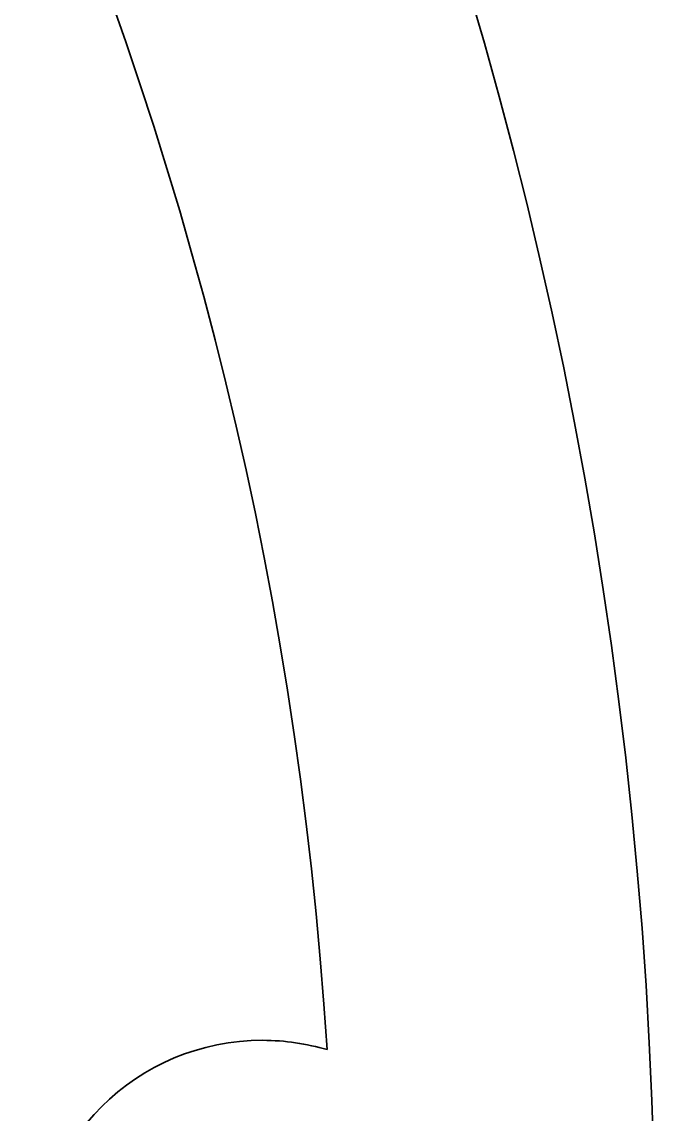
# Model space of a CAD drawing. Header units: millimetres. Extents: x -187 to 113, y -78 to 72.
# Drawn here: x 102.88 to 113.43, y -0.17 to 18.04 of the extents above; entities that cross this region are included whole.
import ezdxf

# ---------------------------------------------------------------- set-up
doc = ezdxf.new("R2010")
doc.units = ezdxf.units.MM
doc.header["$MEASUREMENT"] = 0
doc.layers.add('layer 1', color=7, linetype='Continuous')

msp = doc.modelspace()

# ---------------------------------------------------------------- linework, layer by layer
at = {"layer": 'layer 1', "color": 1, "lineweight": 35}
for points, knots in [([(38.43276, 72.15664), (38.43276, 72.15664), (-111.56738, 72.15664), (-111.56738, 72.15664), (-111.56738, 72.15664), (-152.98848, 72.15664), (-186.56732, 38.5779), (-186.56732, -2.84336), (-186.56732, -2.84336), (-186.56732, -44.26448), (-152.98848, -77.84336), (-111.56738, -77.84336), (-111.56738, -77.84336), (-111.56738, -77.84336), (38.43276, -77.84336), (38.43276, -77.84336), (38.43276, -77.84336), (79.85412, -77.84336), (113.43268, -44.26448), (113.43268, -2.84336), (113.43268, -2.84336), (113.43268, 38.5779), (79.85412, 72.15664), (38.43276, 72.15664)], [0, 0, 0, 0, 0.14285714, 0.14285714, 0.14285714, 0.14285715, 0.28571429, 0.28571429, 0.28571429, 0.2857143, 0.42857143, 0.42857143, 0.42857143, 0.42857144, 0.57142857, 0.57142857, 0.57142857, 0.57142858, 0.71428571, 0.71428571, 0.71428571, 0.71428572, 1, 1, 1, 1]), ([(107.96364, 0.902), (107.62422, 1.0026), (107.26482, 1.057), (106.8928, 1.05786), (106.8928, 1.05786), (104.79796, 1.06272), (103.09514, -0.63178), (103.09028, -2.72634), (103.09028, -2.72634), (103.0854, -4.82094), (104.7803, -6.52248), (106.87516, -6.52734), (106.87516, -6.52734), (107.26672, -6.52826), (107.64458, -6.46984), (108.00016, -6.36056)], [0, 0, 0, 0, 0.2, 0.2, 0.2, 0.20000001, 0.4, 0.4, 0.4, 0.40000001, 0.6, 0.6, 0.6, 0.60000001, 1, 1, 1, 1])]:
    msp.add_open_spline(points, degree=3, knots=knots, dxfattribs=at)
msp.add_open_spline([(44.67952, 66.4625), (79.50892, 59.89766), (105.96108, 33.27122), (107.96366, 0.902)], degree=3, dxfattribs=at)

doc.saveas('drawing.dxf')
